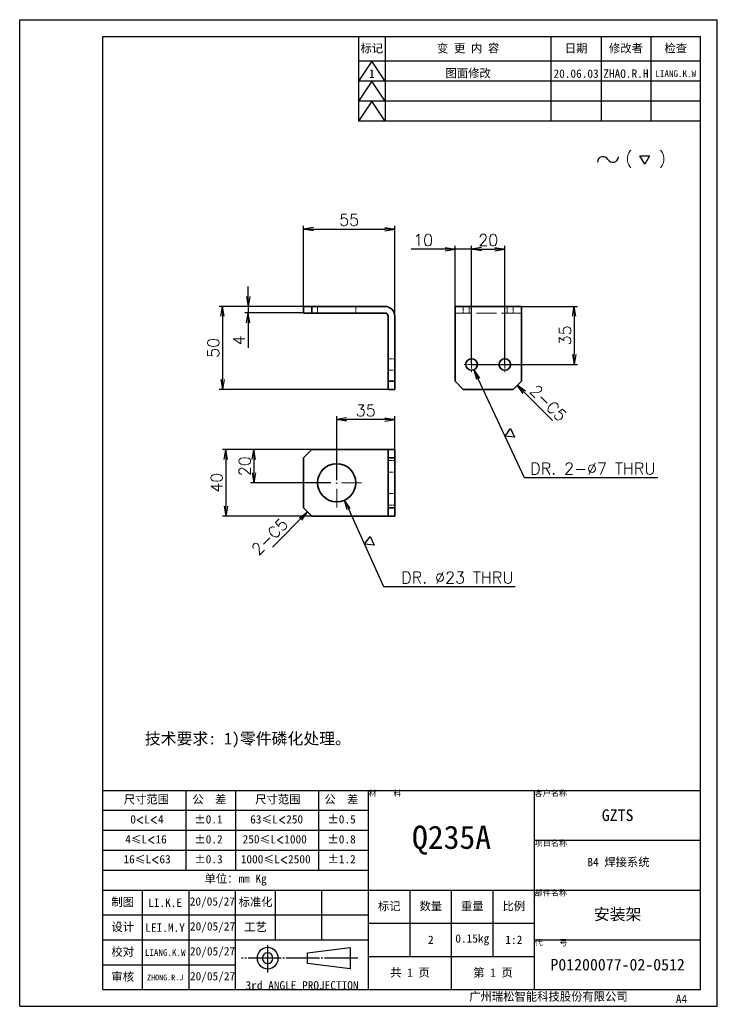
# Model space of a CAD drawing. Extents: x 0 to 18500, y -51 to 3802.
# Drawn here: x 15614 to 16034, y -5 to 589 of the extents above; entities that cross this region are included whole.
import ezdxf

# ---------------------------------------------------------------- set-up
doc = ezdxf.new("R2010")
doc.units = 0
doc.header["$MEASUREMENT"] = 0
for name, pattern in [('CENTER-HOKUTO', [23, 20, -1, 1, -1]), ('DASHDOT', [18.5, 12, -3, 0.5, -3]), ('DASHED', [15, 12, -3]), ('HIDDEN-HOKUTO', [3.8, 2.5, -1.3])]:
    doc.linetypes.add(name, pattern=pattern)
doc.layers.get('0').update_dxf_attribs({"linetype": 'CONTINUOUS'})
doc.layers.get('DEFPOINTS').update_dxf_attribs({"linetype": 'CONTINUOUS'})
for name, color, linetype in [('AM_7', 2, 'CENTER-HOKUTO'), ('AM_HID', 1, 'HIDDEN-HOKUTO'), ('TITLE_FRAME', 7, 'CONTINUOUS'), ('WORD_DIM', 253, 'CONTINUOUS')]:
    doc.layers.add(name, color=color, linetype=linetype)
doc.layers.add('SOLID LINE', color=7, linetype='CONTINUOUS', lineweight=30)
doc.styles.get("Standard").update_dxf_attribs({"font": 'romans.shx', "bigfont": 'bigfont.shx'})
doc.dimstyles.new('STANDARD1-2', dxfattribs={"dimscale": 2, "dimtxt": 3.5, "dimasz": 3, "dimexe": 1, "dimexo": 0, "dimgap": 1, "dimtad": 3, "dimdsep": 46, "dimtxsty": 'Standard', "dimblk1": 'OPEN', "dimblk2": 'OPEN', "dimsah": 1, "dimcen": 0, "dimclrd": 256, "dimclre": 256, "dimclrt": 3, "dimadec": 0, "dimazin": 0, "dimtfac": 1, "dimtmove": 0, "dimatfit": 3, "dimldrblk": 'OPEN', "dimfxl": 0, "dimtolj": 1, "dimtzin": 0, "dimarcsym": 0})

# ---------------------------------------------------------------- blocks, each defined once
blk = doc.blocks.new('shiage0')
at = {"layer": 'WORD_DIM', "color": 3, "linetype": 'Continuous'}
for centre, start, end in [((1.69, 0), 30, 180), ((4.61, 1.69), 210, 0)]:
    blk.add_arc(centre, 1.69, start, end, dxfattribs=at)
blk = doc.blocks.new('12')
at = {"layer": 'TITLE_FRAME', "color": 3, "linetype": 'Continuous'}
blk.add_lwpolyline([(20.46, 3.03), (19.01, 5.53), (21.9, 5.53)], close=True, dxfattribs=at)
blk.add_blockref('shiage0', (6.23, 3.56), dxfattribs=at)
blk.add_text('(   )', height=3.5, dxfattribs=at).set_placement((14.64, 3.08))
blk = doc.blocks.new('_OPEN')
at = {"color": 0}
for p, q in [((-1, 0.167), (0, 0)), ((-1, -0.167), (0, 0)), ((0, 0), (-1, 0))]:
    blk.add_line(p, q, dxfattribs=at)
blk = doc.blocks.new('*D1406')
at = {"layer": 'DEFPOINTS', "color": 0, "linetype": 'Continuous'}
for p in [(15839.79, 462.83), (15784.79, 416.29), (15839.79, 410.29)]:
    blk.add_point(p, dxfattribs=at)
at = {"layer": 'WORD_DIM', "linetype": 'Continuous', "lineweight": -2}
for p, q in [((15784.79, 416.29), (15784.79, 464.83)), ((15839.79, 410.29), (15839.79, 464.83)), ((15790.79, 462.83), (15833.79, 462.83))]:
    blk.add_line(p, q, dxfattribs=at)
at = {"layer": 'WORD_DIM', "linetype": 'Continuous', "lineweight": -2, "xscale": 6, "yscale": 6, "zscale": 6, "rotation": 180}
blk.add_blockref('_OPEN', (15784.79, 462.83), dxfattribs=at)
at = {"layer": 'WORD_DIM', "linetype": 'Continuous', "lineweight": -2, "xscale": 6, "yscale": 6, "zscale": 6}
blk.add_blockref('_OPEN', (15839.79, 462.83), dxfattribs=at)
at = {"layer": 'WORD_DIM', "color": 3, "linetype": 'Continuous', "insert": (15812.29, 468.33), "char_height": 7, "attachment_point": 5}
blk.add_mtext('\\A1;55', dxfattribs=at)
blk = doc.blocks.new('*D1407')
at = {"layer": 'DEFPOINTS', "color": 0, "linetype": 'Continuous'}
for p in [(15784.79, 416.29), (15735.98, 366.29), (15835.79, 366.29)]:
    blk.add_point(p, dxfattribs=at)
at = {"layer": 'WORD_DIM', "linetype": 'Continuous', "lineweight": -2}
for p, q in [((15784.79, 416.29), (15733.98, 416.29)), ((15735.98, 410.29), (15735.98, 372.29)), ((15835.79, 366.29), (15733.98, 366.29))]:
    blk.add_line(p, q, dxfattribs=at)
at = {"layer": 'WORD_DIM', "linetype": 'Continuous', "lineweight": -2, "xscale": 6, "yscale": 6, "zscale": 6}
for p, rotation in [((15735.98, 416.29), 90), ((15735.98, 366.29), 270)]:
    blk.add_blockref('_OPEN', p, dxfattribs=dict(at, rotation=rotation))
at = {"layer": 'WORD_DIM', "color": 3, "linetype": 'Continuous', "insert": (15730.48, 391.29), "char_height": 7, "attachment_point": 5, "rotation": 90}
blk.add_mtext('\\A1;50', dxfattribs=at)
blk = doc.blocks.new('*D1408')
at = {"layer": 'DEFPOINTS', "color": 0, "linetype": 'Continuous'}
for p in [(15784.79, 416.29), (15751.49, 412.29), (15784.79, 412.29)]:
    blk.add_point(p, dxfattribs=at)
at = {"layer": 'WORD_DIM', "linetype": 'Continuous', "lineweight": -2}
for p, q in [((15751.49, 422.29), (15751.49, 428.29)), ((15784.79, 416.29), (15749.49, 416.29)), ((15751.49, 416.29), (15751.49, 412.29)), ((15784.79, 412.29), (15749.49, 412.29)), ((15751.49, 406.29), (15751.49, 391.29))]:
    blk.add_line(p, q, dxfattribs=at)
at = {"layer": 'WORD_DIM', "linetype": 'Continuous', "lineweight": -2, "xscale": 6, "yscale": 6, "zscale": 6}
for p, rotation in [((15751.49, 416.29), 270), ((15751.49, 412.29), 90)]:
    blk.add_blockref('_OPEN', p, dxfattribs=dict(at, rotation=rotation))
at = {"layer": 'WORD_DIM', "color": 3, "linetype": 'Continuous', "insert": (15745.99, 395.79), "char_height": 7, "attachment_point": 5, "rotation": 90}
blk.add_mtext('\\A1;4', dxfattribs=at)
blk = doc.blocks.new('*D1409')
at = {"layer": 'DEFPOINTS', "color": 0, "linetype": 'Continuous'}
for p in [(15789.79, 330.05), (15738.05, 290.05), (15789.79, 290.05)]:
    blk.add_point(p, dxfattribs=at)
at = {"layer": 'WORD_DIM', "linetype": 'Continuous', "lineweight": -2}
for p, q in [((15789.79, 330.05), (15736.05, 330.05)), ((15738.05, 324.05), (15738.05, 296.05)), ((15789.79, 290.05), (15736.05, 290.05))]:
    blk.add_line(p, q, dxfattribs=at)
at = {"layer": 'WORD_DIM', "linetype": 'Continuous', "lineweight": -2, "xscale": 6, "yscale": 6, "zscale": 6}
for p, rotation in [((15738.05, 330.05), 90), ((15738.05, 290.05), 270)]:
    blk.add_blockref('_OPEN', p, dxfattribs=dict(at, rotation=rotation))
at = {"layer": 'WORD_DIM', "color": 3, "linetype": 'Continuous', "insert": (15732.55, 310.05), "char_height": 7, "attachment_point": 5, "rotation": 90}
blk.add_mtext('\\A1;40', dxfattribs=at)
blk = doc.blocks.new('*D1410')
at = {"layer": 'DEFPOINTS', "color": 0, "linetype": 'Continuous'}
for p in [(15789.79, 330.05), (15754.95, 310.05), (15801.34, 310.05)]:
    blk.add_point(p, dxfattribs=at)
at = {"layer": 'WORD_DIM', "linetype": 'Continuous', "lineweight": -2}
for p, q in [((15789.79, 330.05), (15752.95, 330.05)), ((15754.95, 324.05), (15754.95, 316.05)), ((15801.34, 310.05), (15752.95, 310.05))]:
    blk.add_line(p, q, dxfattribs=at)
at = {"layer": 'WORD_DIM', "linetype": 'Continuous', "lineweight": -2, "xscale": 6, "yscale": 6, "zscale": 6}
for p, rotation in [((15754.95, 330.05), 90), ((15754.95, 310.05), 270)]:
    blk.add_blockref('_OPEN', p, dxfattribs=dict(at, rotation=rotation))
at = {"layer": 'WORD_DIM', "color": 3, "linetype": 'Continuous', "insert": (15749.45, 320.05), "char_height": 7, "attachment_point": 5, "rotation": 90}
blk.add_mtext('\\A1;20', dxfattribs=at)
blk = doc.blocks.new('*D1411')
at = {"layer": 'DEFPOINTS', "color": 0, "linetype": 'Continuous'}
for p in [(15804.79, 348.09), (15839.79, 330.05), (15804.79, 311.67)]:
    blk.add_point(p, dxfattribs=at)
at = {"layer": 'WORD_DIM', "linetype": 'Continuous', "lineweight": -2}
for p, q in [((15804.79, 311.67), (15804.79, 350.09)), ((15833.79, 348.09), (15810.79, 348.09)), ((15839.79, 330.05), (15839.79, 350.09))]:
    blk.add_line(p, q, dxfattribs=at)
at = {"layer": 'WORD_DIM', "linetype": 'Continuous', "lineweight": -2, "xscale": 6, "yscale": 6, "zscale": 6, "rotation": 180}
blk.add_blockref('_OPEN', (15804.79, 348.09), dxfattribs=at)
at = {"layer": 'WORD_DIM', "linetype": 'Continuous', "lineweight": -2, "xscale": 6, "yscale": 6, "zscale": 6}
blk.add_blockref('_OPEN', (15839.79, 348.09), dxfattribs=at)
at = {"layer": 'WORD_DIM', "color": 3, "linetype": 'Continuous', "insert": (15822.29, 353.59), "char_height": 7, "attachment_point": 5}
blk.add_mtext('\\A1;35', dxfattribs=at)
blk = doc.blocks.new('*D1412')
at = {"layer": 'DEFPOINTS', "color": 0, "linetype": 'Continuous'}
for p in [(15886.03, 450.66), (15876.03, 416.29), (15886.03, 381.29)]:
    blk.add_point(p, dxfattribs=at)
at = {"layer": 'WORD_DIM', "linetype": 'Continuous', "lineweight": -2}
for p, q in [((15876.03, 416.29), (15876.03, 452.66)), ((15886.03, 381.29), (15886.03, 452.66)), ((15870.03, 450.66), (15849.7, 450.66)), ((15886.03, 450.66), (15876.03, 450.66)), ((15892.03, 450.66), (15898.03, 450.66))]:
    blk.add_line(p, q, dxfattribs=at)
at = {"layer": 'WORD_DIM', "linetype": 'Continuous', "lineweight": -2, "xscale": 6, "yscale": 6, "zscale": 6}
blk.add_blockref('_OPEN', (15876.03, 450.66), dxfattribs=at)
at = {"layer": 'WORD_DIM', "linetype": 'Continuous', "lineweight": -2, "xscale": 6, "yscale": 6, "zscale": 6, "rotation": 180}
blk.add_blockref('_OPEN', (15886.03, 450.66), dxfattribs=at)
at = {"layer": 'WORD_DIM', "color": 3, "linetype": 'Continuous', "insert": (15856.86, 456.16), "char_height": 7, "attachment_point": 5}
blk.add_mtext('\\A1;10', dxfattribs=at)
blk = doc.blocks.new('*D1413')
at = {"layer": 'DEFPOINTS', "color": 0, "linetype": 'Continuous'}
for p in [(15906.03, 450.66), (15886.03, 381.29), (15906.03, 381.29)]:
    blk.add_point(p, dxfattribs=at)
at = {"layer": 'WORD_DIM', "linetype": 'Continuous', "lineweight": -2}
for p, q in [((15886.03, 381.29), (15886.03, 452.66)), ((15906.03, 381.29), (15906.03, 452.66)), ((15892.03, 450.66), (15900.03, 450.66))]:
    blk.add_line(p, q, dxfattribs=at)
at = {"layer": 'WORD_DIM', "linetype": 'Continuous', "lineweight": -2, "xscale": 6, "yscale": 6, "zscale": 6, "rotation": 180}
blk.add_blockref('_OPEN', (15886.03, 450.66), dxfattribs=at)
at = {"layer": 'WORD_DIM', "linetype": 'Continuous', "lineweight": -2, "xscale": 6, "yscale": 6, "zscale": 6}
blk.add_blockref('_OPEN', (15906.03, 450.66), dxfattribs=at)
at = {"layer": 'WORD_DIM', "color": 3, "linetype": 'Continuous', "insert": (15896.03, 456.16), "char_height": 7, "attachment_point": 5}
blk.add_mtext('\\A1;20', dxfattribs=at)
blk = doc.blocks.new('*D1414')
at = {"layer": 'DEFPOINTS', "color": 0, "linetype": 'Continuous'}
for p in [(15916.03, 416.29), (15886.03, 381.29), (15947.81, 381.29)]:
    blk.add_point(p, dxfattribs=at)
at = {"layer": 'WORD_DIM', "linetype": 'Continuous', "lineweight": -2}
for p, q in [((15916.03, 416.29), (15949.81, 416.29)), ((15947.81, 410.29), (15947.81, 387.29)), ((15886.03, 381.29), (15949.81, 381.29))]:
    blk.add_line(p, q, dxfattribs=at)
at = {"layer": 'WORD_DIM', "linetype": 'Continuous', "lineweight": -2, "xscale": 6, "yscale": 6, "zscale": 6}
for p, rotation in [((15947.81, 416.29), 90), ((15947.81, 381.29), 270)]:
    blk.add_blockref('_OPEN', p, dxfattribs=dict(at, rotation=rotation))
at = {"layer": 'WORD_DIM', "color": 3, "linetype": 'Continuous', "insert": (15942.31, 398.79), "char_height": 7, "attachment_point": 5, "rotation": 90}
blk.add_mtext('\\A1;35', dxfattribs=at)
blk = doc.blocks.new('*D1415')
at = {"layer": 'DEFPOINTS', "color": 0, "linetype": 'Continuous'}
for p in [(15800.03, 320.52), (15809.55, 299.58)]:
    blk.add_point(p, dxfattribs=at)
at = {"layer": 'WORD_DIM', "linetype": 'Continuous', "lineweight": -2}
for p, q in [((15833.2, 247.49), (15812.03, 294.11)), ((15912.27, 247.49), (15833.2, 247.49))]:
    blk.add_line(p, q, dxfattribs=at)
at = {"layer": 'WORD_DIM', "linetype": 'Continuous', "lineweight": -2, "xscale": 6, "yscale": 6, "zscale": 6, "rotation": 114.4290824436727}
blk.add_blockref('_OPEN', (15809.55, 299.58), dxfattribs=at)
at = {"layer": 'WORD_DIM', "color": 3, "linetype": 'Continuous', "insert": (15877.4, 252.99), "char_height": 7, "attachment_point": 5}
blk.add_mtext('\\A1;DR. ∅23 THRU', dxfattribs=at)
blk = doc.blocks.new('shiage1')
at = {"layer": 'WORD_DIM', "color": 3, "linetype": 'Continuous'}
for p, q in [((0, 0), (-1.44, 2.5)), ((-1.44, 2.5), (1.44, 2.5)), ((1.44, 2.5), (0, 0))]:
    blk.add_line(p, q, dxfattribs=at)
blk = doc.blocks.new('*D1416')
at = {"layer": 'DEFPOINTS', "color": 0, "linetype": 'Continuous'}
for p in [(15884.55, 384.46), (15887.51, 378.11)]:
    blk.add_point(p, dxfattribs=at)
at = {"layer": 'WORD_DIM', "linetype": 'Continuous', "lineweight": -2}
for p, q in [((15917.8, 313.11), (15890.04, 372.68)), ((15998.2, 313.11), (15917.8, 313.11))]:
    blk.add_line(p, q, dxfattribs=at)
at = {"layer": 'WORD_DIM', "linetype": 'Continuous', "lineweight": -2, "xscale": 6, "yscale": 6, "zscale": 6, "rotation": 114.9880895571199}
blk.add_blockref('_OPEN', (15887.51, 378.11), dxfattribs=at)
at = {"layer": 'WORD_DIM', "color": 3, "linetype": 'Continuous', "insert": (15959, 318.61), "char_height": 7, "attachment_point": 5}
blk.add_mtext('\\A1;DR. 2-∅7 THRU', dxfattribs=at)

msp = doc.modelspace()

# ---------------------------------------------------------------- linework, layer by layer
at = {"color": 7, "lineweight": 35, "ltscale": 0.125}
for p, q in [((15784.789, 416.28613), (15789.789, 416.28613)), ((15784.789, 412.28613), (15789.789, 412.28613)), ((15835.789, 366.28613), (15835.789, 371.28613)), ((15839.789, 366.28613), (15839.789, 371.28613)), ((15835.789, 325.04614), (15835.789, 330.04614)), ((15839.789, 325.04614), (15839.789, 330.04614)), ((15835.789, 295.04614), (15835.789, 290.04614)), ((15839.789, 295.04614), (15839.789, 290.04614))]:
    msp.add_line(p, q, dxfattribs=at)
at = {"color": 7, "lineweight": 35, "ltscale": 0.1}
for p, q in [((15784.789, 416.28613), (15784.789, 412.28613)), ((15789.789, 416.28613), (15789.789, 412.28613)), ((15835.789, 371.28613), (15839.789, 371.28613)), ((15835.789, 366.28613), (15839.789, 366.28613)), ((15835.789, 330.04614), (15839.789, 330.04614)), ((15835.789, 325.04614), (15839.789, 325.04614)), ((15835.789, 295.04614), (15839.789, 295.04614)), ((15835.789, 290.04614), (15839.789, 290.04614))]:
    msp.add_line(p, q, dxfattribs=at)
at = {"color": 7, "lineweight": 35}
for p, q in [((15833.789, 416.28613), (15789.789, 416.28613)), ((15916.02874, 416.28613), (15876.02874, 416.28613)), ((15789.789, 412.28613), (15833.789, 412.28613)), ((15835.789, 410.28613), (15835.789, 371.28613)), ((15839.789, 371.28613), (15839.789, 410.28613)), ((15876.02874, 371.28613), (15876.02874, 410.28613)), ((15916.02874, 371.28613), (15916.02874, 410.28613)), ((15911.02874, 366.28613), (15881.02874, 366.28613)), ((15789.789, 330.04614), (15833.789, 330.04614)), ((15784.789, 295.04614), (15784.789, 325.04614)), ((15835.789, 295.04614), (15835.789, 325.04614)), ((15839.789, 295.04614), (15839.789, 325.04614)), ((15789.789, 290.04614), (15833.789, 290.04614))]:
    msp.add_line(p, q, dxfattribs=at)
at = {"color": 7, "lineweight": 35, "ltscale": 0.15}
for p, q in [((15876.02874, 416.28613), (15876.02874, 410.28613)), ((15916.02874, 416.28613), (15916.02874, 410.28613))]:
    msp.add_line(p, q, dxfattribs=at)
at = {"color": 7, "lineweight": 35, "ltscale": 0.176777}
for p, q in [((15881.02874, 366.28613), (15876.02874, 371.28613)), ((15911.02874, 366.28613), (15916.02874, 371.28613)), ((15784.789, 325.04614), (15789.789, 330.04614)), ((15784.789, 295.04614), (15789.789, 290.04614))]:
    msp.add_line(p, q, dxfattribs=at)
at = {"color": 7, "lineweight": 35, "ltscale": 0.05}
for p, q in [((15835.789, 330.04614), (15833.789, 330.04614)), ((15835.789, 290.04614), (15833.789, 290.04614))]:
    msp.add_line(p, q, dxfattribs=at)
at = {"color": 7, "lineweight": 35}
for centre, radius in [((15886.02874, 381.28613), 3.5), ((15906.02874, 381.28613), 3.5), ((15804.789, 310.04614), 11.5)]:
    msp.add_circle(centre, radius, dxfattribs=at)
for radius in [6, 2]:
    msp.add_arc((15833.789, 410.28613), radius, 360, 90.0000025, dxfattribs=at)
at = {"layer": 'AM_7', "color": 2, "linetype": 'DASHDOT', "lineweight": 13, "ltscale": 0.22749}
for p, q in [((15890.57855, 381.28613), (15881.47894, 381.28613)), ((15910.57855, 381.28613), (15901.47894, 381.28613))]:
    msp.add_line(p, q, dxfattribs=at)
at = {"layer": 'AM_7', "color": 2, "linetype": 'DASHDOT', "lineweight": 13, "ltscale": 0.227499}
for p, q in [((15886.02874, 385.83612), (15886.02874, 376.73615)), ((15906.02874, 385.83612), (15906.02874, 376.73615))]:
    msp.add_line(p, q, dxfattribs=at)
at = {"layer": 'AM_7', "color": 2, "linetype": 'DASHDOT', "lineweight": 13}
for p, q in [((15804.789, 324.99616), (15804.789, 295.09613)), ((15819.73919, 310.04614), (15789.8388, 310.04614))]:
    msp.add_line(p, q, dxfattribs=at)
at = {"layer": 'AM_HID', "color": 1, "linetype": 'DASHED', "lineweight": 13, "ltscale": 0.1}
for p, q in [((15789.789, 416.28613), (15789.789, 412.28613)), ((15793.289, 412.28613), (15793.289, 416.28613)), ((15816.289, 412.28613), (15816.289, 416.28613)), ((15881.02874, 416.28613), (15881.02874, 412.28613)), ((15884.52874, 412.28613), (15884.52874, 416.28613)), ((15907.52874, 412.28613), (15907.52874, 416.28613)), ((15911.02874, 416.28613), (15911.02874, 412.28613)), ((15835.789, 384.78613), (15839.789, 384.78613)), ((15835.789, 384.78613), (15839.789, 384.78613)), ((15835.789, 377.78613), (15839.789, 377.78613)), ((15835.789, 377.78613), (15839.789, 377.78613)), ((15835.789, 371.28613), (15839.789, 371.28613)), ((15835.789, 323.54614), (15839.789, 323.54614)), ((15835.789, 316.54614), (15839.789, 316.54614)), ((15835.789, 303.54614), (15839.789, 303.54614)), ((15835.789, 296.54614), (15839.789, 296.54614))]:
    msp.add_line(p, q, dxfattribs=at)
at = {"layer": 'AM_HID', "color": 1, "linetype": 'DASHED', "lineweight": 13}
msp.add_line((15916.02874, 412.28613), (15876.02874, 412.28613), dxfattribs=at)
at = {"layer": 'TITLE_FRAME', "linetype": 'Continuous'}
for p, q in [((15663.94475, 578.86842), (16023.94475, 578.86842)), ((15663.94475, 4.86842), (15663.94475, 578.86842)), ((15817.94475, 578.86842), (15817.94475, 527.86842)), ((15833.94475, 578.86842), (15833.94475, 527.86842)), ((15933.94475, 527.86842), (15933.94475, 578.86842)), ((15963.94475, 578.86842), (15963.94475, 527.86842)), ((15993.94475, 578.86842), (15993.94475, 527.86842)), ((16023.94475, 4.86842), (16023.94475, 578.86842)), ((16023.94475, 563.86842), (15817.94475, 563.86842)), ((15825.94475, 563.86842), (15817.94475, 551.86842)), ((15833.94475, 551.86842), (15825.94475, 563.86842)), ((16023.94475, 551.86842), (15817.94475, 551.86842)), ((15825.94475, 551.86842), (15817.94475, 539.86842)), ((15833.94475, 539.86842), (15825.94475, 551.86842)), ((16023.94475, 539.86842), (15817.94475, 539.86842)), ((15825.94475, 539.86842), (15817.94475, 527.86842)), ((15833.94475, 527.86842), (15825.94475, 539.86842)), ((16023.94475, 527.86842), (15817.94475, 527.86842)), ((15663.94475, 124.86842), (16023.94475, 124.86842)), ((15663.94475, 4.86842), (15663.94475, 124.86842)), ((15713.94475, 124.86842), (15713.94475, 76.86842)), ((15743.94475, 124.86842), (15743.94475, 76.86842)), ((15793.94475, 76.86842), (15793.94475, 124.86842)), ((15823.94475, 4.86842), (15823.94475, 124.86842)), ((15923.94475, 4.86842), (15923.94475, 124.86842)), ((16023.94475, 4.86842), (16023.94475, 124.86842)), ((15663.94475, 112.86842), (15823.94475, 112.86842)), ((15663.94475, 100.86842), (15823.94475, 100.86842)), ((15923.94475, 94.86842), (16023.94475, 94.86842)), ((15663.94475, 88.86842), (15823.94475, 88.86842)), ((15663.94475, 76.86842), (15823.94475, 76.86842)), ((15663.94475, 64.86842), (16023.94475, 64.86842)), ((15687.94475, 4.86842), (15687.94475, 64.86842)), ((15715.94475, 4.86842), (15715.94475, 64.86842)), ((15743.94475, 4.86842), (15743.94475, 64.86842)), ((15767.94475, 34.86842), (15767.94475, 64.86842)), ((15795.94475, 34.86842), (15795.94475, 64.86842)), ((15848.94475, 24.86842), (15848.94475, 64.86842)), ((15873.94475, 4.86842), (15873.94475, 64.86842)), ((15898.94475, 24.86842), (15898.94475, 64.86842)), ((15663.94475, 49.86842), (15823.94475, 49.86842)), ((15823.94475, 44.86842), (15923.94475, 44.86842)), ((15663.94475, 34.86842), (15823.94475, 34.86842)), ((15923.94475, 34.86842), (16023.94475, 34.86842)), ((15823.94475, 24.86842), (15923.94475, 24.86842)), ((15663.94475, 19.86842), (15743.94475, 19.86842)), ((15663.94475, 4.86842), (16023.94475, 4.86842)), ((15663.94475, 4.86842), (16023.94475, 4.86842))]:
    msp.add_line(p, q, dxfattribs=at)
at = {"layer": 'TITLE_FRAME', "color": 2, "linetype": 'CENTER-HOKUTO'}
for p, q in [((15763.21372, 31.70526), (15763.21372, 15.16766)), ((15817.42492, 23.83326), (15747.40892, 23.83326))]:
    msp.add_line(p, q, dxfattribs=at)
at = {"layer": 'TITLE_FRAME', "color": 3, "linetype": 'Continuous'}
for p, q in [((15787.21372, 27.03326), (15812.81372, 30.23326)), ((15812.81372, 30.23326), (15812.81372, 17.43326)), ((15787.21372, 20.63326), (15787.21372, 27.03326)), ((15812.81372, 17.43326), (15787.21372, 20.63326))]:
    msp.add_line(p, q, dxfattribs=at)
for radius in [6.4, 3.2]:
    msp.add_arc((15763.21372, 23.83326), radius, 0, 359.98938268, dxfattribs=at)
at = {"layer": 'WORD_DIM', "linetype": 'Continuous'}
for p, q in [((15613.94475, 588.86842), (16033.94475, 588.86842)), ((15613.94475, -5.13158), (15613.94475, 588.86842)), ((15613.94475, 588.86842), (16033.94475, 588.86842)), ((16033.94475, -5.13158), (16033.94475, 588.86842)), ((15613.94475, -5.13158), (16033.94475, -5.13158))]:
    msp.add_line(p, q, dxfattribs=at)

# ---------------------------------------------------------------- block references
at = {"layer": 'WORD_DIM', "linetype": 'Continuous', "ltscale": 5, "xscale": 2, "yscale": 2, "zscale": 2}
msp.add_blockref('12', (15949.3156, 495.90773), dxfattribs=at)
at = {"layer": 'WORD_DIM', "color": 3, "linetype": 'Continuous', "xscale": 2, "yscale": 2, "zscale": 2}
for p, rotation in [((15906.15509, 338.10161), 294.9880895571118), ((15821.5682, 273.10645), 294.4290824436738)]:
    msp.add_blockref('shiage1', p, dxfattribs=dict(at, rotation=rotation))

# ---------------------------------------------------------------- texts
at = {"layer": 'SOLID LINE', "ltscale": 0.5}
for s, insert, char_height, width, attachment_point in [('\\pt30;{\\fSimHei|b0|i0|c134|p2;\\C3;标记}', (15825.94475, 571.36842), 5, 16, 5), ('\\pt30;{\\fSimHei|b0|i0|c134|p2;\\C3;变 更 内 容}', (15883.94475, 571.36842), 5, 100, 5), ('\\pt30;{\\fSimHei|b0|i0|c134|p2;\\C3;日期}', (15948.94475, 571.36842), 5, 30, 5), ('\\pt30;{\\fSimHei|b0|i0|c134|p2;\\C3;修改者}', (15978.94475, 571.36842), 5, 30, 5), ('\\pt30;{\\fSimHei|b0|i0|c134|p2;\\C3;检查}', (16008.94475, 571.36842), 5, 30, 5), ('\\pt30;{\\fSimHei|b0|i0|c134|p2;\\C3;1}', (15825.94475, 556.36842), 5, 16, 5), ('\\pt30;{\\fSimHei|b0|i0|c134|p2;\\C3;图面修改}', (15883.94475, 556.36842), 5, 100, 5), ('\\pt30;{\\fSimHei|b0|i0|c134|p2;\\C3;20.06.03}', (15948.94475, 556.36842), 5, 30, 5), ('\\pt30;{\\fSimHei|b0|i0|c134|p2;\\C3;ZHAO.R.H}', (15978.94475, 556.36842), 5, 30, 5), ('\\pt24;{\\fSimHei|b0|i0|c134|p2;\\C3;LIANG.K.W}', (16008.94475, 556.36842), 4, 30, 5), ('\\pt84;{\\fSimHei|b0|i0|c134|p2;\\C3;技术要求: 1)零件磷化处理。}', (15689.27208, 159.54456), 7, 220.4820779, 1), ('{\\fSimHei|b0|i0|c134|p2;\\C3;材    料}', (15823.94475, 124.86842), 3.5, 100, 1), ('\\pt21;{\\fSimHei|b0|i0|c134|p2;\\C3;客户名称}', (15923.94475, 124.86842), 3.5, 100, 1), ('\\pt30;{\\fSimHei|b0|i0|c134|p2;\\C3;尺寸范围}', (15676.58468, 121.9263), 5, 90.6030377, 1), ('\\pt30;{\\fSimHei|b0|i0|c134|p2;\\C3;公  差}', (15717.89216, 121.9263), 5, 90.6030377, 1), ('\\pt30;{\\fSimHei|b0|i0|c134|p2;\\C3;尺寸范围}', (15755.67958, 121.9263), 5, 90.6030377, 1), ('\\pt30;{\\fSimHei|b0|i0|c134|p2;\\C3;公  差}', (15797.35688, 121.9263), 5, 90.6030377, 1), ('{\\fSimHei|b0|i0|c134|p2;\\C3;GZTS}', (15973.94475, 109.86842), 7, 100, 5), ('\\pt30;{\\fSimHei|b0|i0|c134|p2;\\C3;0\\Fromans,bigfont|c134;\\H0.9583x;<\\fSimHei|b0|i0|c134|p2;\\H1.044x;L\\Fromans,bigfont|c134;\\H0.9583x;<\\fSimHei|b0|i0|c134|p2;\\H1.044x;4}', (15680.50582, 109.9263), 5, 90.6030377, 1), ('\\pt30;{\\fSimHei|b0|i0|c134|p2;\\C3;%%P0.1}', (15719.10944, 109.9263), 5, 90.6030377, 1), ('\\pt30;{\\fSimHei|b0|i0|c134|p2;\\C3;63\\H0.9583x;≤\\H1.044x;L\\Fromans,bigfont|c134;\\H0.9579x;<\\fSimHei|b0|i0|c134|p2;\\H1.044x;250}', (15752.71212, 109.9263), 5, 90.6030377, 1), ('\\pt30;{\\fSimHei|b0|i0|c134|p2;\\C3;%%P0.5}', (15799.25009, 109.9263), 5, 90.6030377, 1), ('\\pt84;{\\fSimHei|b0|i0|c134|p2;\\C3;Q235A}', (15873.94475, 94.86842), 14, 100, 5), ('\\pt30;{\\fSimHei|b0|i0|c134|p2;\\C3;4\\H0.9583x;≤\\H1.043x;L\\Fromans,bigfont|c134;\\H0.9588x;<\\fSimHei|b0|i0|c134|p2;\\H1.043x;16}', (15677.43778, 97.9263), 5, 90.6030377, 1), ('\\pt30;{\\fSimHei|b0|i0|c134|p2;\\C3;%%P0.2}', (15719.10944, 97.9263), 5, 90.6030377, 1), ('\\pt30;{\\fSimHei|b0|i0|c134|p2;\\C3;250\\H0.9583x;≤\\H1.044x;L\\Fromans,bigfont|c134;\\H0.9579x;<\\fSimHei|b0|i0|c134|p2;\\H1.044x;1000}', (15748.14684, 97.9263), 5, 90.6030377, 1), ('\\pt30;{\\fSimHei|b0|i0|c134|p2;\\C3;%%P0.8}', (15799.25009, 97.9263), 5, 90.6030377, 1), ('\\pt21;{\\fSimHei|b0|i0|c134|p2;\\C3;项目名称}', (15923.94475, 94.86842), 3.5, 100, 1), ('\\pt30;{\\fSimHei|b0|i0|c134|p2;\\C3;16\\H0.9583x;≤\\H1.044x;L\\Fromans,bigfont|c134;\\H0.9579x;<\\fSimHei|b0|i0|c134|p2;\\H1.044x;63}', (15676.40769, 85.9263), 5, 90.6030377, 1), ('\\pt30;{\\fSimHei|b0|i0|c134|p2;\\C3;%%P0.3}', (15719.10944, 85.9263), 5, 90.6030377, 1), ('\\pt30;{\\fSimHei|b0|i0|c134|p2;\\C3;%%P1.2}', (15799.25009, 85.9263), 5, 90.6030377, 1), ('{\\fSimHei|b0|i0|c134|p2;\\C3;B4 焊接系统\\P }', (15974.47203, 77.23458), 5, 100, 5), ('\\pt30;{\\fSimHei|b0|i0|c134|p2;\\C3;单位：mm Kg}', (15743.94475, 70.86842), 5, 160, 5), ('\\pt21;{\\fSimHei|b0|i0|c134|p2;\\C3;部件名称}', (15923.94475, 64.86842), 3.5, 100, 1), ('\\pt30;{\\fSimHei|b0|i0|c134|p2;\\C3;制图}', (15675.94475, 57.36842), 5, 24, 5), ('{\\fSimHei|b0|i0|c134|p2;\\C3;LI.K.E}', (15701.46368, 57.17085), 5, 28, 5), ('\\pt30;{\\fSimHei|b0|i0|c134|p2;\\C3;20/05/27}', (15729.94475, 57.36842), 5, 28, 5), ('\\pt30;{\\fSimHei|b0|i0|c134|p2;\\C3;标准化}', (15755.94475, 57.36842), 5, 24, 5), ('\\pt30;{\\fSimHei|b0|i0|c134|p2;\\C3;标记}', (15836.44475, 54.86842), 5, 25, 5), ('\\pt30;{\\fSimHei|b0|i0|c134|p2;\\C3;数量}', (15861.44475, 54.86842), 5, 25, 5), ('\\pt30;{\\fSimHei|b0|i0|c134|p2;\\C3;重量}', (15886.44475, 54.86842), 5, 25, 5), ('\\pt30;{\\fSimHei|b0|i0|c134|p2;\\C3;比例}', (15911.44475, 54.86842), 5, 25, 5), ('{\\fSimHei|b0|i0|c134|p2;\\C3;安装架}', (15973.94475, 49.86842), 7, 100, 5), ('\\pt30;{\\fSimHei|b0|i0|c134|p2;\\C3;设计}', (15675.94475, 42.36842), 5, 24, 5), ('{\\fSimHei|b0|i0|c134|p2;\\C3;LEI.M.Y}', (15701.46368, 42.17085), 5, 28, 5), ('\\pt30;{\\fSimHei|b0|i0|c134|p2;\\C3;20/05/27}', (15730.04603, 42.36842), 5, 27.7974572, 5), ('\\pt30;{\\fSimHei|b0|i0|c134|p2;\\C3;工艺}', (15755.94475, 42.36842), 5, 24, 5), ('\\pt30;{\\fSimHei|b0|i0|c134|p2;\\C3;2}', (15861.44475, 34.86842), 5, 25, 5), ('\\pt30;{\\fSimHei|b0|i0|c134|p2;\\C3;0.15kg}', (15886.44475, 34.86842), 5, 25, 5), ('\\pt30;{\\fSimHei|b0|i0|c134|p2;\\C3;1:2}', (15911.44475, 34.86842), 5, 25, 5), ('\\pt30;{\\fSimHei|b0|i0|c134|p2;\\C3;校对}', (15675.94475, 27.36842), 5, 24, 5), ('\\pt30;{\\fSimHei|b0|i0|c134|p2;\\C3;20/05/27}', (15730.04603, 27.36842), 5, 27.7974572, 5), ('\\pt21;{\\fSimHei|b0|i0|c134|p2;\\C3;代    号}', (15923.94475, 34.86842), 3.5, 100, 1), ('{\\fSimHei|b0|i0|c134|p2;\\C3;LIANG.K.W}', (15701.55556, 27.1933), 4, 22.4, 5), ('\\pt30;{\\fSimHei|b0|i0|c134|p2;\\C3;共 1 页}', (15848.94475, 14.86842), 5, 50, 5), ('\\pt30;{\\fSimHei|b0|i0|c134|p2;\\C3;第 1 页}', (15898.94475, 14.86842), 5, 50, 5), ('{\\fSimHei|b0|i0|c134|p2;\\C3;P01200077-02-0512}', (15973.94475, 19.86842), 7, 100, 5), ('\\pt30;{\\fSimHei|b0|i0|c134|p2;\\C3;审核}', (15675.94475, 12.36842), 5, 24, 5), ('{\\fSimHei|b0|i0|c134|p2;\\C3;ZHONG.R.J}', (15701.50941, 12.19399), 3.4, 19.04, 5), ('\\pt30;{\\fSimHei|b0|i0|c134|p2;\\C3;20/05/27}', (15730.04603, 12.36842), 5, 27.7974572, 5), ('{\\fSimHei|b0|i0|c134|p2;\\C3;3rd ANGLE PROJECTION}', (15783.94475, 4.86842), 5, 80, 8)]:
    msp.add_mtext(s, dxfattribs=dict(at, insert=insert, char_height=char_height, width=width, attachment_point=attachment_point))
at = {"layer": 'SOLID LINE', "ltscale": 0.5, "insert": (15747.04944, 85.9263), "char_height": 5, "width": 90.6030377, "attachment_point": 1, "line_spacing_factor": 0.72}
msp.add_mtext('\\pt30;{\\fSimHei|b0|i0|c134|p2;\\C3;1000\\H0.9583x;≤\\H1.044x;L\\Fromans,bigfont|c134;\\H0.9579x;<\\fSimHei|b0|i0|c134|p2;\\H1.044x;2500}', dxfattribs=at)
at = {"layer": 'WORD_DIM', "color": 3, "linetype": 'Continuous'}
for rotation, p in [(315, (15920.52874, 364.78613)), (45, (15757.68239, 265.93954))]:
    msp.add_text('2-C5', height=7, rotation=rotation, dxfattribs=at).set_placement(p)
at = {"layer": 'WORD_DIM', "linetype": 'Continuous', "char_height": 5, "width": 133.6918479, "attachment_point": 1}
for s, insert in [('\\pt30;{\\fSimHei|b0|i0|c134|p2;\\C3;广州瑞松智能科技股份有限公司}', (15884.55734, 3.20112)), ('\\pt42;{\\fSimHei|b0|i0|c134|p2;\\C3;A4}', (16008.99889, 1.78254))]:
    msp.add_mtext(s, dxfattribs=dict(at, insert=insert))

# ---------------------------------------------------------------- dimensions: what is measured, and where the dimension line sits
at = {"layer": 'WORD_DIM', "linetype": 'Continuous'}
for base, p1, p2, picture, middle in [((15839.789, 462.82713), (15784.789, 416.28613), (15839.789, 410.28613), '*D1406', (15812.289, 468.32713)), ((15906.02874, 450.66204), (15886.02874, 381.28613), (15906.02874, 381.28613), '*D1413', (15896.02874, 456.16204)), ((15804.789, 348.08884), (15839.789, 330.04614), (15804.789, 311.6716), '*D1411', (15822.289, 353.58884))]:
    dim = msp.add_linear_dim(base=base, p1=p1, p2=p2, dimstyle='STANDARD1-2', dxfattribs=at)
    dim.commit()
    dim.dimension.update_dxf_attribs({"geometry": picture, "text_midpoint": middle})
dim = msp.add_linear_dim(base=(15886.02874, 450.66204), p1=(15876.02874, 416.28613), p2=(15886.02874, 381.28613), dimstyle='STANDARD1-2', dxfattribs=at)
dim.commit()
dim.dimension.update_dxf_attribs({"geometry": '*D1412', "text_midpoint": (15856.86208, 450.66204), "dimtype": 160})
for base, p1, p2, picture, middle in [((15751.49006, 412.28613), (15784.789, 416.28613), (15784.789, 412.28613), '*D1408', (15745.99006, 395.78613)), ((15735.98061, 366.28613), (15784.789, 416.28613), (15835.789, 366.28613), '*D1407', (15730.48061, 391.28613)), ((15947.80964, 381.28613), (15916.02874, 416.28613), (15886.02874, 381.28613), '*D1414', (15942.30964, 398.78613)), ((15738.04856, 290.04614), (15789.789, 330.04614), (15789.789, 290.04614), '*D1409', (15732.54856, 310.04614)), ((15754.94642, 310.04614), (15789.789, 330.04614), (15801.336, 310.04614), '*D1410', (15749.44642, 320.04614))]:
    dim = msp.add_linear_dim(base=base, p1=p1, p2=p2, angle=90, dimstyle='STANDARD1-2', dxfattribs=at)
    dim.commit()
    dim.dimension.update_dxf_attribs({"geometry": picture, "text_midpoint": middle})
for p1, p2, text, picture, middle in [((15884.55024, 384.45852), (15887.50725, 378.11375), 'DR. 2-<> THRU', '*D1416', (15959.00186, 313.11148)), ((15800.03298, 320.51659), (15809.54501, 299.57569), 'DR. <> THRU', '*D1415', (15877.40299, 247.49226))]:
    dim = msp.add_diameter_dim_2p(p1=p1, p2=p2, text=text, dimstyle='STANDARD1-2', override={"dimtoh": 1, "dimtofl": 0}, dxfattribs=at)
    dim.commit()
    dim.dimension.update_dxf_attribs({"geometry": picture, "text_midpoint": middle, "dimtype": 163})

# ---------------------------------------------------------------- leaders
for points in [[(15913.52874, 368.78613), (15934.74195, 347.57293)], [(15787.289, 292.54614), (15766.07579, 271.33294)]]:
    msp.add_leader(points, dimstyle='STANDARD1-2', dxfattribs=at)

doc.saveas('drawing.dxf')
